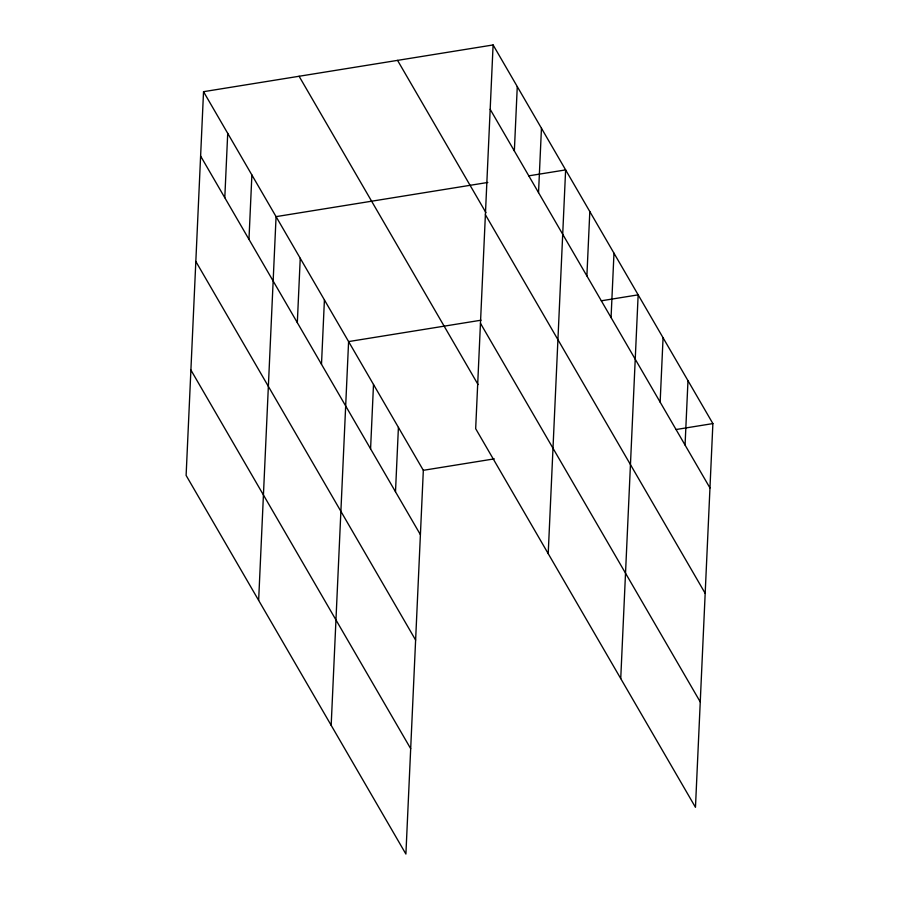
<?xml version="1.0" encoding="UTF-8"?>
<svg xmlns="http://www.w3.org/2000/svg" width="899" height="899" viewBox="0 0 899 899"><rect width="100%" height="100%" fill="white"/><g stroke="black" fill="none" stroke-linecap="round" stroke-linejoin="round"><path stroke-width="1.35" d="M203.534 91.687L186.115 475.414L405.899 854.05L423.328 470.312L203.534 91.687L493.102 44.95L712.885 423.586L695.466 807.313L475.672 428.688L493.102 44.95M224.795 197.701L227.717 133.333M248.967 239.348L251.889 174.979M258.642 600.363L276.072 216.637L487.82 182.452M297.322 322.651L300.244 258.283M321.494 364.297L324.415 299.929M331.169 725.313L348.598 341.586L481.077 320.201M370.579 448.859L373.501 384.491M395.493 491.775L398.414 427.407M514.352 150.965L517.273 86.596M538.535 192.622L541.456 128.254M548.21 553.638L565.628 169.9L528.769 175.844M586.89 275.914L589.811 211.546M611.062 317.572L613.983 253.203M620.737 678.576L638.155 294.85L601.307 300.794M660.147 402.134L663.069 337.766M685.06 445.039L687.982 380.67M423.328 470.312L494.304 458.861M676.026 429.531L712.885 423.586M490.18 109.318L709.963 487.955M397.549 60.368L485.966 212.692M485.393 214.715L705.176 593.34M480.459 323.292L700.254 701.928M299.097 76.258L478.054 384.57M200.612 156.055L420.406 534.691M195.825 261.44L415.619 640.077M190.903 370.028L410.686 748.665"/></g></svg>
